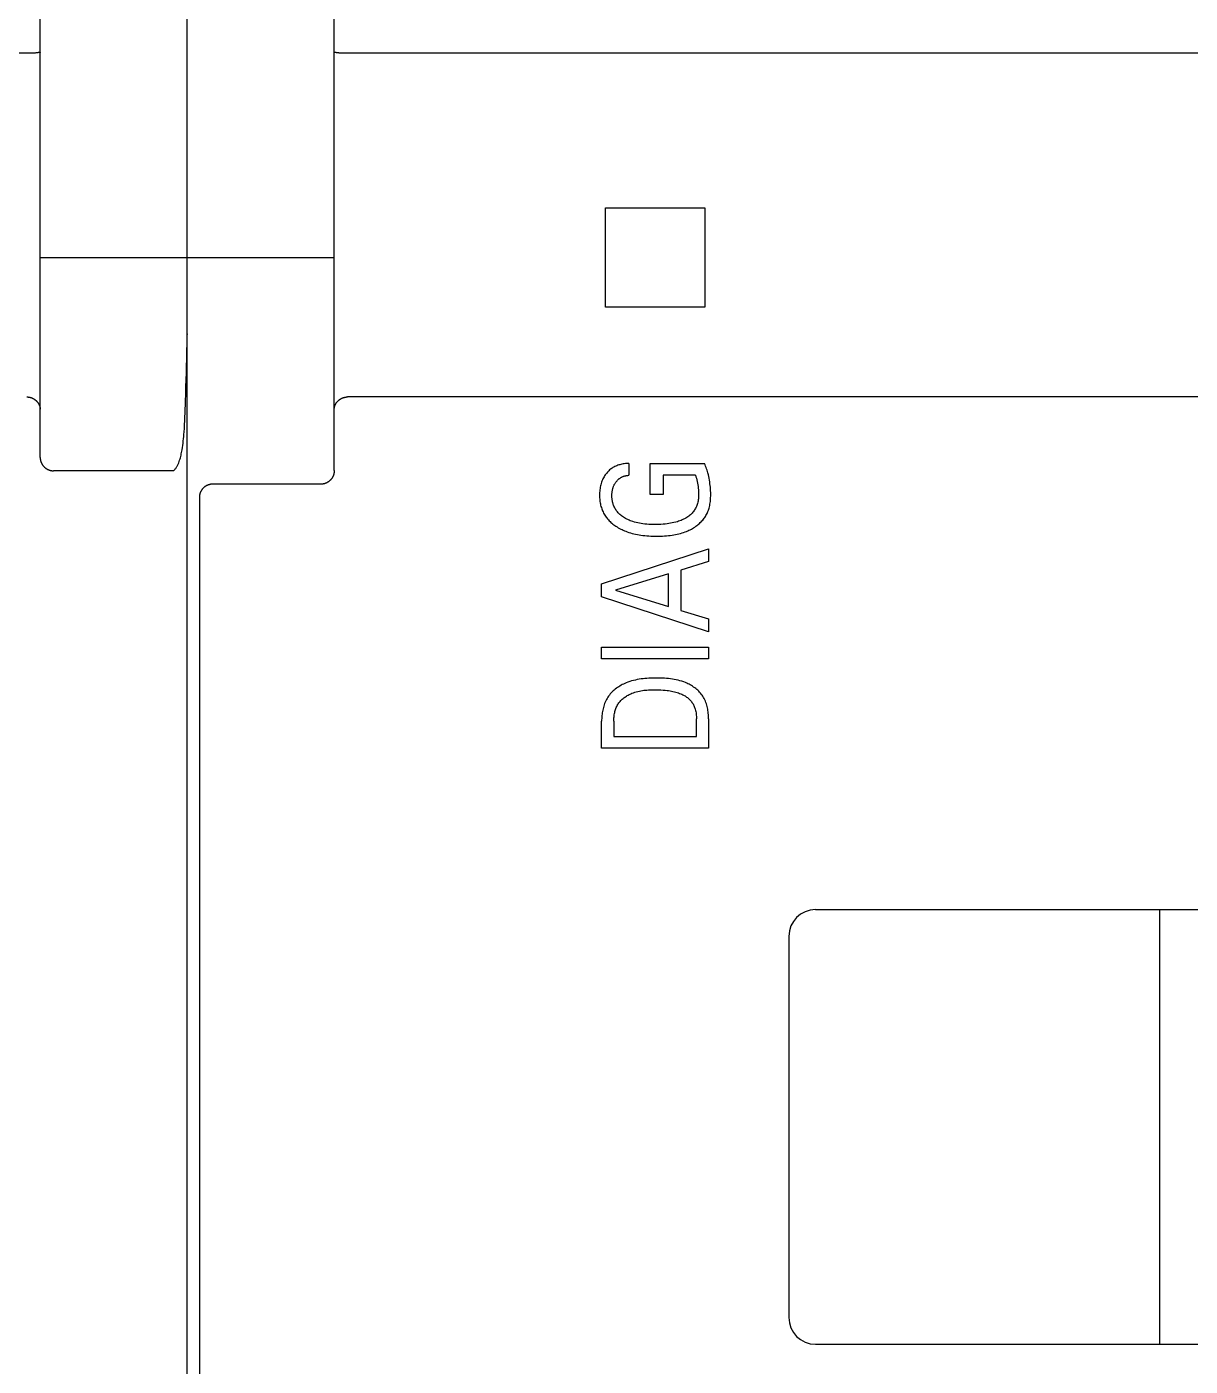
# Model space of a CAD drawing. Extents: x 867151 to 1787449, y -2071112 to -1028603.
# Drawn here: x 871211.05 to 871228.45, y -1032661.01 to -1032640.98 of the extents above; entities that cross this region are included whole.
import ezdxf

# ---------------------------------------------------------------- set-up
doc = ezdxf.new("R2010")
doc.units = 0
doc.header["$LTSCALE"] = 4
doc.header["$MEASUREMENT"] = 0
doc.layers.get('0').update_dxf_attribs({"linetype": 'CONTINUOUS'})
doc.layers.add('20000_FRONT_O', color=7, linetype='CONTINUOUS')

# ---------------------------------------------------------------- blocks, each defined once
blk = doc.blocks.new('CPU')
at = {"layer": '20000_FRONT_O', "color": 7, "linetype": 'Continuous'}
for p, q in [((82836.958, 10993.593), (82836.958, 11092.793)), ((82834.758, 11053.204), (82834.758, 11086.365)), ((82834.571, 11059.249), (82782.058, 11059.248)), ((82834.654, 11059.25), (82834.641, 11059.25)), ((82834.709, 11059.255), (82834.706, 11059.254)), ((82834.721, 11059.257), (82834.709, 11059.255)), ((82834.723, 11059.257), (82834.721, 11059.257)), ((82834.726, 11059.257), (82834.723, 11059.257)), ((82834.728, 11059.258), (82834.726, 11059.257)), ((82834.731, 11059.258), (82834.728, 11059.258)), ((82834.734, 11059.258), (82834.731, 11059.258)), ((82834.736, 11059.259), (82834.734, 11059.258)), ((82834.74, 11059.259), (82834.736, 11059.259)), ((82834.758, 11056.193), (82836.958, 11056.193)), ((82836.951, 11054.692), (82836.957, 11055.009)), ((82836.957, 11055.038), (82836.957, 11055.047)), ((82836.948, 11054.553), (82836.951, 11054.692)), ((82836.943, 11054.371), (82836.946, 11054.468)), ((82836.946, 11054.468), (82836.948, 11054.553)), ((82836.756, 11053.005), (82834.958, 11053.005)), ((82836.756, 11053.005), (82836.758, 11053.009))]:
    blk.add_line(p, q, dxfattribs=at)
for points in [[(82834.641, 11059.25), (82834.609, 11059.249), (82834.596, 11059.249), (82834.583, 11059.249), (82834.571, 11059.249)], [(82834.699, 11059.254), (82834.693, 11059.253), (82834.686, 11059.252), (82834.68, 11059.252), (82834.673, 11059.251), (82834.667, 11059.251), (82834.66, 11059.251), (82834.654, 11059.25)], [(82834.706, 11059.254), (82834.702, 11059.254), (82834.701, 11059.254), (82834.699, 11059.254)], [(82834.745, 11059.26), (82834.743, 11059.259), (82834.74, 11059.259)], [(82834.758, 11059.266), (82834.758, 11059.266), (82834.758, 11059.265), (82834.758, 11059.265), (82834.758, 11059.265), (82834.758, 11059.264), (82834.757, 11059.264), (82834.757, 11059.264), (82834.757, 11059.263), (82834.757, 11059.263), (82834.757, 11059.263), (82834.756, 11059.263), (82834.756, 11059.262), (82834.756, 11059.262), (82834.755, 11059.262), (82834.755, 11059.262), (82834.755, 11059.261), (82834.754, 11059.261), (82834.754, 11059.261), (82834.753, 11059.261), (82834.753, 11059.261), (82834.752, 11059.261), (82834.752, 11059.26), (82834.751, 11059.26), (82834.75, 11059.26), (82834.749, 11059.26), (82834.748, 11059.26), (82834.748, 11059.26), (82834.747, 11059.26), (82834.746, 11059.26), (82834.745, 11059.26)], [(82836.957, 11055.047), (82836.958, 11055.049), (82836.958, 11055.051), (82836.958, 11055.051), (82836.958, 11055.05), (82836.958, 11055.049), (82836.958, 11055.047), (82836.958, 11055.045), (82836.958, 11055.044)], [(82836.957, 11055.009), (82836.957, 11055.03), (82836.957, 11055.038)], [(82836.93, 11053.921), (82836.932, 11053.995), (82836.935, 11054.067), (82836.937, 11054.135), (82836.939, 11054.199), (82836.94, 11054.26), (82836.943, 11054.371)], [(82834.558, 11054.109), (82834.563, 11054.109), (82834.567, 11054.108), (82834.572, 11054.108), (82834.577, 11054.108), (82834.581, 11054.107), (82834.586, 11054.107), (82834.59, 11054.106), (82834.595, 11054.105), (82834.6, 11054.104), (82834.604, 11054.103), (82834.609, 11054.102), (82834.613, 11054.101), (82834.618, 11054.099), (82834.623, 11054.098), (82834.627, 11054.096), (82834.632, 11054.094), (82834.637, 11054.092), (82834.641, 11054.09), (82834.646, 11054.088), (82834.65, 11054.086), (82834.655, 11054.084), (82834.659, 11054.081), (82834.664, 11054.079), (82834.668, 11054.076), (82834.672, 11054.073), (82834.676, 11054.07), (82834.68, 11054.067), (82834.684, 11054.064), (82834.688, 11054.061), (82834.692, 11054.058), (82834.696, 11054.054), (82834.699, 11054.051), (82834.703, 11054.048), (82834.707, 11054.044), (82834.71, 11054.04), (82834.713, 11054.037), (82834.716, 11054.033), (82834.719, 11054.029), (82834.722, 11054.025), (82834.725, 11054.022), (82834.728, 11054.018), (82834.73, 11054.014), (82834.733, 11054.01), (82834.735, 11054.006), (82834.737, 11054.002), (82834.739, 11053.998), (82834.741, 11053.994), (82834.743, 11053.989), (82834.745, 11053.985), (82834.747, 11053.981), (82834.748, 11053.977), (82834.75, 11053.973), (82834.751, 11053.969), (82834.752, 11053.965), (82834.753, 11053.961), (82834.754, 11053.957), (82834.755, 11053.953), (82834.756, 11053.949), (82834.757, 11053.945), (82834.757, 11053.94), (82834.757, 11053.936), (82834.758, 11053.932), (82834.758, 11053.928), (82834.758, 11053.924)], [(82836.758, 11053.009), (82836.766, 11053.016), (82836.773, 11053.024), (82836.78, 11053.031), (82836.787, 11053.04), (82836.793, 11053.048), (82836.798, 11053.057), (82836.804, 11053.066), (82836.809, 11053.075), (82836.814, 11053.084), (82836.819, 11053.094), (82836.823, 11053.104), (82836.827, 11053.114), (82836.831, 11053.123), (82836.839, 11053.142), (82836.845, 11053.162), (82836.851, 11053.181), (82836.857, 11053.2), (82836.862, 11053.219), (82836.866, 11053.239), (82836.87, 11053.258), (82836.874, 11053.278), (82836.878, 11053.298), (82836.881, 11053.317), (82836.887, 11053.35), (82836.891, 11053.384), (82836.896, 11053.417), (82836.9, 11053.45), (82836.903, 11053.484), (82836.906, 11053.517), (82836.909, 11053.551), (82836.912, 11053.584), (82836.916, 11053.64), (82836.919, 11053.696), (82836.923, 11053.752), (82836.925, 11053.809), (82836.928, 11053.865), (82836.93, 11053.921)], [(82834.758, 11053.204), (82834.758, 11053.2), (82834.758, 11053.197), (82834.758, 11053.193), (82834.759, 11053.19), (82834.759, 11053.186), (82834.759, 11053.183), (82834.76, 11053.179), (82834.76, 11053.176), (82834.761, 11053.172), (82834.761, 11053.169), (82834.762, 11053.165), (82834.763, 11053.162), (82834.763, 11053.158), (82834.764, 11053.155), (82834.765, 11053.151), (82834.766, 11053.148), (82834.767, 11053.144), (82834.768, 11053.141), (82834.769, 11053.138), (82834.771, 11053.134), (82834.772, 11053.131), (82834.773, 11053.128), (82834.775, 11053.124), (82834.776, 11053.121), (82834.778, 11053.118), (82834.779, 11053.115), (82834.781, 11053.112), (82834.783, 11053.108), (82834.784, 11053.105), (82834.786, 11053.102), (82834.788, 11053.099), (82834.79, 11053.096), (82834.792, 11053.093), (82834.794, 11053.09), (82834.796, 11053.087), (82834.798, 11053.084), (82834.8, 11053.082), (82834.802, 11053.079), (82834.805, 11053.076), (82834.807, 11053.073), (82834.809, 11053.071), (82834.812, 11053.068), (82834.814, 11053.066), (82834.817, 11053.063)], [(82834.817, 11053.063), (82834.818, 11053.061), (82834.82, 11053.06), (82834.822, 11053.058), (82834.824, 11053.056), (82834.826, 11053.054), (82834.828, 11053.053), (82834.83, 11053.051), (82834.832, 11053.05), (82834.834, 11053.048), (82834.836, 11053.046), (82834.838, 11053.045), (82834.84, 11053.043), (82834.842, 11053.042), (82834.844, 11053.04), (82834.846, 11053.039), (82834.848, 11053.038), (82834.85, 11053.036), (82834.852, 11053.035), (82834.854, 11053.034), (82834.857, 11053.032), (82834.859, 11053.031), (82834.861, 11053.03), (82834.863, 11053.029), (82834.865, 11053.027), (82834.868, 11053.026), (82834.87, 11053.025), (82834.872, 11053.024), (82834.875, 11053.023), (82834.877, 11053.022), (82834.879, 11053.021), (82834.881, 11053.02)], [(82834.881, 11053.02), (82834.884, 11053.019), (82834.886, 11053.018), (82834.889, 11053.017), (82834.891, 11053.016), (82834.893, 11053.015), (82834.896, 11053.015), (82834.898, 11053.014), (82834.901, 11053.013), (82834.903, 11053.012), (82834.905, 11053.012), (82834.908, 11053.011), (82834.91, 11053.01), (82834.913, 11053.01), (82834.915, 11053.009), (82834.918, 11053.009), (82834.92, 11053.008), (82834.923, 11053.008), (82834.925, 11053.007), (82834.928, 11053.007), (82834.93, 11053.007), (82834.933, 11053.006), (82834.935, 11053.006), (82834.938, 11053.006), (82834.94, 11053.005), (82834.943, 11053.005), (82834.945, 11053.005), (82834.948, 11053.005), (82834.95, 11053.005), (82834.953, 11053.005), (82834.955, 11053.005), (82834.958, 11053.005)]]:
    blk.add_lwpolyline(points, dxfattribs=at)
blk = doc.blocks.new('A$C36C17930')
at = {"layer": '20000_FRONT_O', "color": 7, "linetype": 'Continuous'}
for p, q in [((0.001, 0.4), (0.001, 99.6)), ((2.201, 59.815), (2.201, 93.173)), ((2.201, 66.073), (2.201, 66.074)), ((2.201, 66.074), (2.201, 66.074)), ((2.201, 66.074), (2.201, 66.074)), ((2.201, 66.073), (2.201, 66.073)), ((2.201, 66.073), (2.201, 66.073)), ((2.201, 66.072), (2.201, 66.073)), ((2.201, 66.073), (2.201, 66.073)), ((2.201, 66.073), (2.201, 66.073)), ((2.201, 66.072), (2.201, 66.072)), ((2.202, 66.072), (2.201, 66.072)), ((2.202, 66.072), (2.202, 66.072)), ((2.202, 66.072), (2.202, 66.072)), ((2.202, 66.071), (2.202, 66.072)), ((2.202, 66.072), (2.202, 66.072)), ((2.202, 66.071), (2.202, 66.071)), ((2.202, 66.071), (2.202, 66.071)), ((2.202, 66.071), (2.202, 66.071)), ((2.202, 66.071), (2.202, 66.071)), ((2.202, 66.071), (2.202, 66.071)), ((2.203, 66.071), (2.202, 66.071)), ((2.203, 66.07), (2.203, 66.071)), ((2.203, 66.07), (2.203, 66.07)), ((2.203, 66.07), (2.203, 66.07)), ((2.203, 66.07), (2.203, 66.07)), ((2.203, 66.07), (2.203, 66.07)), ((2.204, 66.07), (2.203, 66.07)), ((2.203, 66.07), (2.203, 66.07)), ((2.204, 66.069), (2.204, 66.07)), ((2.204, 66.07), (2.204, 66.07)), ((2.204, 66.07), (2.204, 66.07)), ((2.205, 66.069), (2.204, 66.069)), ((2.204, 66.069), (2.204, 66.069)), ((2.205, 66.069), (2.205, 66.069)), ((2.205, 66.069), (2.205, 66.069)), ((2.205, 66.069), (2.205, 66.069)), ((2.206, 66.069), (2.205, 66.069)), ((2.205, 66.069), (2.205, 66.069)), ((2.207, 66.069), (2.206, 66.069)), ((2.206, 66.069), (2.206, 66.069)), ((2.206, 66.069), (2.206, 66.069)), ((2.206, 66.069), (2.206, 66.069)), ((2.207, 66.068), (2.207, 66.069)), ((2.208, 66.068), (2.207, 66.068)), ((2.209, 66.068), (2.208, 66.068)), ((2.208, 66.068), (2.208, 66.068)), ((2.208, 66.068), (2.208, 66.068)), ((2.21, 66.068), (2.209, 66.068)), ((2.209, 66.068), (2.209, 66.068)), ((2.21, 66.068), (2.21, 66.068)), ((2.211, 66.068), (2.21, 66.068)), ((2.21, 66.068), (2.21, 66.068)), ((2.212, 66.068), (2.211, 66.068)), ((2.211, 66.068), (2.211, 66.068)), ((2.213, 66.068), (2.212, 66.068)), ((2.212, 66.068), (2.212, 66.068)), ((2.219, 66.067), (2.213, 66.068)), ((2.213, 66.068), (2.213, 66.068)), ((2.222, 66.067), (2.219, 66.067)), ((2.224, 66.066), (2.222, 66.067)), ((2.227, 66.066), (2.224, 66.066)), ((2.229, 66.066), (2.227, 66.066)), ((2.231, 66.066), (2.229, 66.066)), ((2.234, 66.065), (2.231, 66.066)), ((2.238, 66.065), (2.234, 66.065)), ((2.253, 66.062), (2.238, 66.065)), ((2.256, 66.062), (2.253, 66.062)), ((2.26, 66.062), (2.256, 66.062)), ((2.264, 66.061), (2.26, 66.062)), ((2.268, 66.061), (2.264, 66.061)), ((2.273, 66.06), (2.268, 66.061)), ((2.277, 66.06), (2.273, 66.06)), ((2.282, 66.059), (2.277, 66.06)), ((2.287, 66.059), (2.282, 66.059)), ((2.291, 66.059), (2.287, 66.059)), ((2.296, 66.059), (2.291, 66.059)), ((2.301, 66.058), (2.296, 66.059)), ((2.306, 66.058), (2.301, 66.058)), ((2.316, 66.058), (2.306, 66.058)), ((2.342, 66.057), (2.316, 66.058)), ((2.359, 66.057), (2.342, 66.057)), ((2.376, 66.057), (2.359, 66.057)), ((2.393, 66.056), (2.376, 66.057)), ((42.601, 66.056), (2.393, 66.056)), ((6.26, 63.25), (6.258, 63.743)), ((6.258, 63.743), (7.744, 63.743)), ((7.744, 63.743), (7.743, 63.25)), ((6.26, 62.75), (6.26, 63.25)), ((7.743, 63.25), (7.743, 62.75)), ((0.001, 63), (2.201, 63)), ((6.258, 62.257), (6.26, 62.75)), ((7.743, 62.75), (7.744, 62.257)), ((7.744, 62.257), (6.258, 62.257)), ((0.001, 61.875), (0.001, 61.901)), ((0.001, 61.849), (0.001, 61.875)), ((0.002, 61.823), (0.001, 61.849)), ((2.306, 60.892), (2.31, 60.895)), ((2.31, 60.895), (2.315, 60.897)), ((2.315, 60.897), (2.319, 60.899)), ((2.319, 60.899), (2.324, 60.901)), ((2.324, 60.901), (2.328, 60.903)), ((2.328, 60.903), (2.333, 60.905)), ((2.333, 60.905), (2.338, 60.906)), ((2.338, 60.906), (2.343, 60.908)), ((2.343, 60.908), (2.347, 60.909)), ((2.347, 60.909), (2.352, 60.91)), ((2.352, 60.91), (2.357, 60.912)), ((2.357, 60.912), (2.362, 60.913)), ((2.362, 60.913), (2.367, 60.913)), ((2.367, 60.913), (2.372, 60.914)), ((2.372, 60.914), (2.377, 60.915)), ((2.377, 60.915), (2.381, 60.916)), ((2.381, 60.916), (2.386, 60.916)), ((2.386, 60.916), (2.391, 60.916)), ((2.391, 60.916), (2.396, 60.916)), ((2.396, 60.916), (2.401, 60.917)), ((42.601, 60.917), (2.401, 60.917)), ((2.201, 60.74), (2.202, 60.744)), ((2.201, 60.736), (2.201, 60.74)), ((2.201, 60.732), (2.201, 60.736)), ((2.202, 60.748), (2.203, 60.752)), ((2.202, 60.744), (2.202, 60.748)), ((2.203, 60.757), (2.204, 60.761)), ((2.203, 60.752), (2.203, 60.757)), ((2.204, 60.761), (2.205, 60.765)), ((2.205, 60.765), (2.206, 60.769)), ((2.206, 60.769), (2.207, 60.773)), ((2.207, 60.773), (2.208, 60.777)), ((2.208, 60.777), (2.209, 60.781)), ((2.209, 60.781), (2.211, 60.785)), ((2.211, 60.785), (2.212, 60.789)), ((2.212, 60.789), (2.214, 60.793)), ((2.214, 60.793), (2.216, 60.798)), ((2.216, 60.798), (2.218, 60.802)), ((2.218, 60.802), (2.22, 60.806)), ((2.22, 60.806), (2.222, 60.81)), ((2.222, 60.81), (2.224, 60.814)), ((2.224, 60.814), (2.227, 60.818)), ((2.227, 60.818), (2.229, 60.822)), ((2.229, 60.822), (2.232, 60.826)), ((2.232, 60.826), (2.235, 60.83)), ((2.235, 60.83), (2.237, 60.834)), ((2.237, 60.834), (2.24, 60.837)), ((2.24, 60.837), (2.243, 60.841)), ((2.243, 60.841), (2.246, 60.845)), ((2.246, 60.845), (2.25, 60.849)), ((2.25, 60.849), (2.253, 60.853)), ((2.253, 60.853), (2.257, 60.856)), ((2.257, 60.856), (2.261, 60.86)), ((2.261, 60.86), (2.264, 60.863)), ((2.264, 60.863), (2.268, 60.867)), ((2.268, 60.867), (2.272, 60.87)), ((2.272, 60.87), (2.276, 60.873)), ((2.276, 60.873), (2.28, 60.876)), ((2.28, 60.876), (2.284, 60.879)), ((2.284, 60.879), (2.288, 60.882)), ((2.288, 60.882), (2.293, 60.885)), ((2.293, 60.885), (2.297, 60.887)), ((2.297, 60.887), (2.301, 60.89)), ((2.301, 60.89), (2.306, 60.892)), ((6.441, 59.894), (6.426, 59.888)), ((6.456, 59.899), (6.441, 59.894)), ((6.471, 59.903), (6.456, 59.899)), ((6.488, 59.908), (6.471, 59.903)), ((6.505, 59.911), (6.488, 59.908)), ((6.523, 59.914), (6.505, 59.911)), ((6.54, 59.917), (6.523, 59.914)), ((6.557, 59.919), (6.54, 59.917)), ((6.575, 59.92), (6.557, 59.919)), ((6.592, 59.92), (6.575, 59.92)), ((6.609, 59.92), (6.592, 59.92)), ((6.609, 59.92), (6.609, 59.745)), ((6.929, 59.459), (6.929, 59.92)), ((6.929, 59.92), (7.739, 59.92)), ((7.748, 59.901), (7.739, 59.92)), ((7.756, 59.881), (7.748, 59.901)), ((2.163, 59.695), (2.16, 59.691)), ((2.165, 59.699), (2.163, 59.695)), ((2.168, 59.703), (2.165, 59.699)), ((2.171, 59.708), (2.168, 59.703)), ((2.173, 59.712), (2.171, 59.708)), ((2.176, 59.716), (2.173, 59.712)), ((2.178, 59.72), (2.176, 59.716)), ((2.18, 59.725), (2.178, 59.72)), ((2.182, 59.729), (2.18, 59.725)), ((2.184, 59.734), (2.182, 59.729)), ((2.186, 59.738), (2.184, 59.734)), ((2.188, 59.743), (2.186, 59.738)), ((2.19, 59.747), (2.188, 59.743)), ((2.191, 59.752), (2.19, 59.747)), ((2.193, 59.757), (2.191, 59.752)), ((2.194, 59.762), (2.193, 59.757)), ((2.195, 59.766), (2.194, 59.762)), ((2.196, 59.771), (2.195, 59.766)), ((2.197, 59.776), (2.196, 59.771)), ((2.198, 59.781), (2.197, 59.776)), ((2.199, 59.786), (2.198, 59.781)), ((2.2, 59.791), (2.199, 59.786)), ((2.201, 59.8), (2.2, 59.796)), ((2.2, 59.796), (2.2, 59.791)), ((2.201, 59.815), (2.201, 59.81)), ((2.201, 59.81), (2.201, 59.805)), ((2.201, 59.805), (2.201, 59.8)), ((6.228, 59.707), (6.22, 59.691)), ((6.237, 59.722), (6.228, 59.707)), ((6.246, 59.738), (6.237, 59.722)), ((6.256, 59.753), (6.246, 59.738)), ((6.267, 59.767), (6.256, 59.753)), ((6.277, 59.779), (6.267, 59.767)), ((6.287, 59.791), (6.277, 59.779)), ((6.297, 59.802), (6.287, 59.791)), ((6.308, 59.813), (6.297, 59.802)), ((6.32, 59.824), (6.308, 59.813)), ((6.332, 59.834), (6.32, 59.824)), ((6.344, 59.843), (6.332, 59.834)), ((6.357, 59.852), (6.344, 59.843)), ((6.37, 59.861), (6.357, 59.852)), ((6.384, 59.868), (6.37, 59.861)), ((6.398, 59.876), (6.384, 59.868)), ((6.412, 59.882), (6.398, 59.876)), ((6.426, 59.888), (6.412, 59.882)), ((6.459, 59.69), (6.465, 59.695)), ((6.465, 59.695), (6.471, 59.699)), ((6.471, 59.699), (6.477, 59.704)), ((6.477, 59.704), (6.483, 59.708)), ((6.483, 59.708), (6.49, 59.711)), ((6.49, 59.711), (6.496, 59.715)), ((6.496, 59.715), (6.503, 59.718)), ((6.503, 59.718), (6.51, 59.722)), ((6.51, 59.722), (6.517, 59.725)), ((6.517, 59.725), (6.523, 59.727)), ((6.523, 59.727), (6.53, 59.73)), ((6.53, 59.73), (6.538, 59.733)), ((6.538, 59.733), (6.546, 59.735)), ((6.546, 59.735), (6.554, 59.737)), ((6.554, 59.737), (6.562, 59.739)), ((6.562, 59.739), (6.569, 59.741)), ((6.569, 59.741), (6.577, 59.742)), ((6.577, 59.742), (6.585, 59.743)), ((6.585, 59.743), (6.593, 59.744)), ((6.593, 59.744), (6.601, 59.745)), ((6.601, 59.745), (6.609, 59.745)), ((7.12, 59.745), (7.12, 59.459)), ((7.604, 59.745), (7.12, 59.745)), ((7.604, 59.745), (7.612, 59.723)), ((7.612, 59.723), (7.619, 59.7)), ((7.619, 59.7), (7.625, 59.677)), ((7.764, 59.861), (7.756, 59.881)), ((7.772, 59.841), (7.764, 59.861)), ((7.779, 59.821), (7.772, 59.841)), ((7.785, 59.801), (7.779, 59.821)), ((7.791, 59.78), (7.785, 59.801)), ((7.798, 59.753), (7.791, 59.78)), ((7.804, 59.727), (7.798, 59.753)), ((7.81, 59.7), (7.804, 59.727)), ((7.814, 59.673), (7.81, 59.7)), ((0.199, 59.492), (0.197, 59.487)), ((0.201, 59.496), (0.199, 59.492)), ((0.203, 59.501), (0.201, 59.496)), ((0.206, 59.505), (0.203, 59.501)), ((0.208, 59.509), (0.206, 59.505)), ((0.211, 59.514), (0.208, 59.509)), ((0.213, 59.518), (0.211, 59.514)), ((0.216, 59.522), (0.213, 59.518)), ((0.219, 59.526), (0.216, 59.522)), ((0.221, 59.53), (0.219, 59.526)), ((0.224, 59.534), (0.221, 59.53)), ((0.227, 59.538), (0.224, 59.534)), ((0.231, 59.542), (0.227, 59.538)), ((0.234, 59.545), (0.231, 59.542)), ((0.237, 59.549), (0.234, 59.545)), ((0.24, 59.552), (0.237, 59.549)), ((0.244, 59.556), (0.24, 59.552)), ((0.247, 59.559), (0.244, 59.556)), ((0.251, 59.563), (0.247, 59.559)), ((0.255, 59.566), (0.251, 59.563)), ((0.259, 59.569), (0.255, 59.566)), ((0.262, 59.572), (0.259, 59.569)), ((0.266, 59.575), (0.262, 59.572)), ((0.27, 59.577), (0.266, 59.575)), ((0.275, 59.58), (0.27, 59.577)), ((0.279, 59.583), (0.275, 59.58)), ((0.283, 59.585), (0.279, 59.583)), ((0.287, 59.588), (0.283, 59.585)), ((0.291, 59.59), (0.287, 59.588)), ((0.296, 59.592), (0.291, 59.59)), ((0.3, 59.594), (0.296, 59.592)), ((0.305, 59.596), (0.3, 59.594)), ((0.309, 59.598), (0.305, 59.596)), ((0.314, 59.6), (0.309, 59.598)), ((0.319, 59.601), (0.314, 59.6)), ((0.323, 59.603), (0.319, 59.601)), ((0.328, 59.604), (0.323, 59.603)), ((0.333, 59.606), (0.328, 59.604)), ((0.338, 59.607), (0.333, 59.606)), ((0.342, 59.608), (0.338, 59.607)), ((0.347, 59.609), (0.342, 59.608)), ((0.352, 59.61), (0.347, 59.609)), ((0.357, 59.61), (0.352, 59.61)), ((0.362, 59.611), (0.357, 59.61)), ((0.367, 59.612), (0.362, 59.611)), ((0.373, 59.612), (0.367, 59.612)), ((0.378, 59.612), (0.373, 59.612)), ((0.383, 59.612), (0.378, 59.612)), ((2.001, 59.612), (0.383, 59.612)), ((2.006, 59.612), (2.001, 59.612)), ((2.011, 59.612), (2.006, 59.612)), ((2.015, 59.613), (2.011, 59.612)), ((2.02, 59.613), (2.015, 59.613)), ((2.025, 59.614), (2.02, 59.613)), ((2.03, 59.614), (2.025, 59.614)), ((2.035, 59.615), (2.03, 59.614)), ((2.039, 59.616), (2.035, 59.615)), ((2.044, 59.617), (2.039, 59.616)), ((2.049, 59.618), (2.044, 59.617)), ((2.053, 59.619), (2.049, 59.618)), ((2.058, 59.62), (2.053, 59.619)), ((2.062, 59.622), (2.058, 59.62)), ((2.067, 59.623), (2.062, 59.622)), ((2.072, 59.625), (2.067, 59.623)), ((2.076, 59.627), (2.072, 59.625)), ((2.081, 59.629), (2.076, 59.627)), ((2.085, 59.631), (2.081, 59.629)), ((2.089, 59.633), (2.085, 59.631)), ((2.094, 59.635), (2.089, 59.633)), ((2.098, 59.637), (2.094, 59.635)), ((2.102, 59.64), (2.098, 59.637)), ((2.106, 59.642), (2.102, 59.64)), ((2.11, 59.645), (2.106, 59.642)), ((2.114, 59.648), (2.11, 59.645)), ((2.118, 59.651), (2.114, 59.648)), ((2.122, 59.654), (2.118, 59.651)), ((2.126, 59.657), (2.122, 59.654)), ((2.13, 59.66), (2.126, 59.657)), ((2.133, 59.663), (2.13, 59.66)), ((2.137, 59.666), (2.133, 59.663)), ((2.14, 59.67), (2.137, 59.666)), ((2.144, 59.673), (2.14, 59.67)), ((2.147, 59.677), (2.144, 59.673)), ((2.15, 59.68), (2.147, 59.677)), ((2.154, 59.684), (2.15, 59.68)), ((2.157, 59.688), (2.154, 59.684)), ((2.16, 59.691), (2.157, 59.688)), ((6.172, 59.508), (6.17, 59.487)), ((6.174, 59.528), (6.172, 59.508)), ((6.177, 59.548), (6.174, 59.528)), ((6.18, 59.568), (6.177, 59.548)), ((6.184, 59.586), (6.18, 59.568)), ((6.188, 59.604), (6.184, 59.586)), ((6.194, 59.622), (6.188, 59.604)), ((6.199, 59.64), (6.194, 59.622)), ((6.206, 59.657), (6.199, 59.64)), ((6.213, 59.675), (6.206, 59.657)), ((6.22, 59.691), (6.213, 59.675)), ((6.357, 59.491), (6.358, 59.5)), ((6.358, 59.5), (6.359, 59.509)), ((6.359, 59.509), (6.361, 59.518)), ((6.361, 59.518), (6.362, 59.526)), ((6.362, 59.526), (6.364, 59.534)), ((6.364, 59.534), (6.366, 59.543)), ((6.366, 59.543), (6.369, 59.551)), ((6.369, 59.551), (6.371, 59.559)), ((6.371, 59.559), (6.374, 59.567)), ((6.374, 59.567), (6.377, 59.575)), ((6.377, 59.575), (6.38, 59.582)), ((6.38, 59.582), (6.383, 59.59)), ((6.383, 59.59), (6.387, 59.597)), ((6.387, 59.597), (6.39, 59.605)), ((6.39, 59.605), (6.394, 59.612)), ((6.394, 59.612), (6.398, 59.619)), ((6.398, 59.619), (6.403, 59.626)), ((6.403, 59.626), (6.407, 59.633)), ((6.407, 59.633), (6.412, 59.64)), ((6.412, 59.64), (6.417, 59.646)), ((6.417, 59.646), (6.421, 59.652)), ((6.421, 59.652), (6.426, 59.658)), ((6.426, 59.658), (6.431, 59.664)), ((6.431, 59.664), (6.436, 59.67)), ((6.436, 59.67), (6.442, 59.675)), ((6.442, 59.675), (6.447, 59.68)), ((6.447, 59.68), (6.453, 59.685)), ((6.453, 59.685), (6.459, 59.69)), ((7.625, 59.677), (7.63, 59.653)), ((7.63, 59.653), (7.635, 59.629)), ((7.635, 59.629), (7.64, 59.604)), ((7.64, 59.604), (7.643, 59.579)), ((7.643, 59.579), (7.646, 59.554)), ((7.646, 59.554), (7.649, 59.527)), ((7.649, 59.527), (7.65, 59.5)), ((7.65, 59.5), (7.651, 59.474)), ((7.819, 59.645), (7.814, 59.673)), ((7.822, 59.618), (7.819, 59.645)), ((7.826, 59.592), (7.822, 59.618)), ((7.828, 59.566), (7.826, 59.592)), ((7.83, 59.539), (7.828, 59.566)), ((7.832, 59.513), (7.83, 59.539)), ((7.833, 59.487), (7.832, 59.513)), ((0.184, 59.432), (0.183, 59.427)), ((0.183, 59.427), (0.183, 59.422)), ((0.183, 59.422), (0.183, 59.418)), ((0.183, 59.418), (0.183, 59.413)), ((0.183, 59.413), (0.185, 56.724)), ((0.185, 59.441), (0.184, 59.436)), ((0.184, 59.436), (0.184, 59.432)), ((0.186, 59.446), (0.185, 59.441)), ((0.187, 59.455), (0.186, 59.45)), ((0.186, 59.45), (0.186, 59.446)), ((0.189, 59.46), (0.187, 59.455)), ((0.19, 59.464), (0.189, 59.46)), ((0.191, 59.469), (0.19, 59.464)), ((0.192, 59.473), (0.191, 59.469)), ((0.194, 59.478), (0.192, 59.473)), ((0.196, 59.482), (0.194, 59.478)), ((0.197, 59.487), (0.196, 59.482)), ((6.17, 59.467), (6.169, 59.447)), ((6.169, 59.447), (6.17, 59.428)), ((6.17, 59.487), (6.17, 59.467)), ((6.17, 59.428), (6.17, 59.409)), ((6.17, 59.409), (6.172, 59.39)), ((6.172, 59.39), (6.173, 59.372)), ((6.173, 59.372), (6.176, 59.353)), ((6.176, 59.353), (6.179, 59.334)), ((6.179, 59.334), (6.182, 59.316)), ((6.182, 59.316), (6.186, 59.297)), ((6.186, 59.297), (6.191, 59.279)), ((6.354, 59.456), (6.355, 59.465)), ((6.354, 59.447), (6.354, 59.456)), ((6.354, 59.438), (6.354, 59.447)), ((6.354, 59.428), (6.354, 59.438)), ((6.355, 59.419), (6.354, 59.428)), ((6.355, 59.474), (6.356, 59.483)), ((6.355, 59.465), (6.355, 59.474)), ((6.355, 59.41), (6.355, 59.419)), ((6.356, 59.4), (6.355, 59.41)), ((6.356, 59.483), (6.357, 59.491)), ((6.357, 59.391), (6.356, 59.4)), ((6.358, 59.382), (6.357, 59.391)), ((6.36, 59.373), (6.358, 59.382)), ((6.361, 59.364), (6.36, 59.373)), ((6.363, 59.355), (6.361, 59.364)), ((6.365, 59.345), (6.363, 59.355)), ((6.367, 59.336), (6.365, 59.345)), ((6.37, 59.328), (6.367, 59.336)), ((6.372, 59.319), (6.37, 59.328)), ((6.375, 59.31), (6.372, 59.319)), ((6.38, 59.296), (6.375, 59.31)), ((6.385, 59.283), (6.38, 59.296)), ((7.12, 59.459), (6.929, 59.459)), ((7.625, 59.293), (7.62, 59.28)), ((7.63, 59.307), (7.625, 59.293)), ((7.635, 59.324), (7.63, 59.307)), ((7.64, 59.341), (7.635, 59.324)), ((7.643, 59.358), (7.64, 59.341)), ((7.646, 59.376), (7.643, 59.358)), ((7.648, 59.394), (7.646, 59.376)), ((7.65, 59.411), (7.648, 59.394)), ((7.651, 59.429), (7.65, 59.411)), ((7.651, 59.474), (7.651, 59.447)), ((7.651, 59.447), (7.651, 59.429)), ((7.814, 59.273), (7.818, 59.292)), ((7.818, 59.292), (7.822, 59.312)), ((7.822, 59.312), (7.825, 59.332)), ((7.825, 59.332), (7.828, 59.353)), ((7.828, 59.353), (7.83, 59.373)), ((7.83, 59.373), (7.831, 59.393)), ((7.831, 59.393), (7.832, 59.414)), ((7.832, 59.414), (7.833, 59.434)), ((7.833, 59.461), (7.833, 59.487)), ((7.833, 59.434), (7.833, 59.461)), ((6.191, 59.279), (6.197, 59.261)), ((6.197, 59.261), (6.202, 59.244)), ((6.202, 59.244), (6.209, 59.228)), ((6.209, 59.228), (6.215, 59.212)), ((6.215, 59.212), (6.223, 59.196)), ((6.223, 59.196), (6.231, 59.18)), ((6.231, 59.18), (6.239, 59.165)), ((6.239, 59.165), (6.248, 59.15)), ((6.248, 59.15), (6.258, 59.135)), ((6.258, 59.135), (6.268, 59.121)), ((6.268, 59.121), (6.278, 59.107)), ((6.278, 59.107), (6.29, 59.092)), ((6.29, 59.092), (6.302, 59.078)), ((6.391, 59.27), (6.385, 59.283)), ((6.398, 59.257), (6.391, 59.27)), ((6.405, 59.244), (6.398, 59.257)), ((6.412, 59.232), (6.405, 59.244)), ((6.42, 59.22), (6.412, 59.232)), ((6.428, 59.209), (6.42, 59.22)), ((6.437, 59.197), (6.428, 59.209)), ((6.449, 59.184), (6.437, 59.197)), ((6.46, 59.172), (6.449, 59.184)), ((6.473, 59.16), (6.46, 59.172)), ((6.486, 59.149), (6.473, 59.16)), ((6.499, 59.138), (6.486, 59.149)), ((6.513, 59.128), (6.499, 59.138)), ((6.527, 59.119), (6.513, 59.128)), ((6.541, 59.109), (6.527, 59.119)), ((6.558, 59.1), (6.541, 59.109)), ((6.576, 59.09), (6.558, 59.1)), ((7.443, 59.096), (7.425, 59.087)), ((7.46, 59.106), (7.443, 59.096)), ((7.475, 59.115), (7.46, 59.106)), ((7.489, 59.124), (7.475, 59.115)), ((7.503, 59.134), (7.489, 59.124)), ((7.517, 59.145), (7.503, 59.134)), ((7.53, 59.156), (7.517, 59.145)), ((7.543, 59.168), (7.53, 59.156)), ((7.555, 59.18), (7.543, 59.168)), ((7.566, 59.193), (7.555, 59.18)), ((7.575, 59.205), (7.566, 59.193)), ((7.584, 59.216), (7.575, 59.205)), ((7.592, 59.228), (7.584, 59.216)), ((7.6, 59.241), (7.592, 59.228)), ((7.607, 59.253), (7.6, 59.241)), ((7.614, 59.266), (7.607, 59.253)), ((7.62, 59.28), (7.614, 59.266)), ((7.724, 59.089), (7.734, 59.102)), ((7.734, 59.102), (7.744, 59.116)), ((7.744, 59.116), (7.753, 59.13)), ((7.753, 59.13), (7.762, 59.145)), ((7.762, 59.145), (7.77, 59.159)), ((7.77, 59.159), (7.778, 59.174)), ((7.778, 59.174), (7.785, 59.19)), ((7.785, 59.19), (7.791, 59.205)), ((7.791, 59.205), (7.798, 59.221)), ((7.798, 59.221), (7.803, 59.237)), ((7.803, 59.237), (7.808, 59.253)), ((7.808, 59.253), (7.814, 59.273)), ((6.302, 59.078), (6.315, 59.065)), ((6.315, 59.065), (6.328, 59.052)), ((6.328, 59.052), (6.341, 59.04)), ((6.341, 59.04), (6.355, 59.027)), ((6.355, 59.027), (6.369, 59.016)), ((6.369, 59.016), (6.384, 59.005)), ((6.384, 59.005), (6.399, 58.994)), ((6.399, 58.994), (6.414, 58.983)), ((6.414, 58.983), (6.432, 58.972)), ((6.432, 58.972), (6.45, 58.961)), ((6.45, 58.961), (6.468, 58.951)), ((6.468, 58.951), (6.487, 58.941)), ((6.487, 58.941), (6.506, 58.932)), ((6.506, 58.932), (6.525, 58.923)), ((6.525, 58.923), (6.544, 58.915)), ((6.544, 58.915), (6.563, 58.907)), ((6.563, 58.907), (6.583, 58.9)), ((6.593, 59.082), (6.576, 59.09)), ((6.583, 58.9), (6.608, 58.891)), ((6.611, 59.074), (6.593, 59.082)), ((6.608, 58.891), (6.633, 58.883)), ((6.629, 59.066), (6.611, 59.074)), ((6.647, 59.059), (6.629, 59.066)), ((6.666, 59.053), (6.647, 59.059)), ((6.691, 59.045), (6.666, 59.053)), ((6.716, 59.039), (6.691, 59.045)), ((6.741, 59.033), (6.716, 59.039)), ((6.766, 59.027), (6.741, 59.033)), ((6.792, 59.023), (6.766, 59.027)), ((6.818, 59.019), (6.792, 59.023)), ((6.847, 59.015), (6.818, 59.019)), ((6.877, 59.013), (6.847, 59.015)), ((6.907, 59.01), (6.877, 59.013)), ((6.936, 59.009), (6.907, 59.01)), ((6.966, 59.008), (6.936, 59.009)), ((6.996, 59.008), (6.966, 59.008)), ((7.027, 59.008), (6.996, 59.008)), ((7.057, 59.009), (7.027, 59.008)), ((7.088, 59.01), (7.057, 59.009)), ((7.119, 59.012), (7.088, 59.01)), ((7.149, 59.015), (7.119, 59.012)), ((7.18, 59.019), (7.149, 59.015)), ((7.206, 59.022), (7.18, 59.019)), ((7.232, 59.027), (7.206, 59.022)), ((7.258, 59.032), (7.232, 59.027)), ((7.283, 59.037), (7.258, 59.032)), ((7.309, 59.044), (7.283, 59.037)), ((7.334, 59.051), (7.309, 59.044)), ((7.353, 59.057), (7.334, 59.051)), ((7.371, 59.064), (7.353, 59.057)), ((7.39, 59.071), (7.371, 59.064)), ((7.408, 59.079), (7.39, 59.071)), ((7.404, 58.883), (7.428, 58.891)), ((7.425, 59.087), (7.408, 59.079)), ((7.428, 58.891), (7.451, 58.899)), ((7.451, 58.899), (7.47, 58.906)), ((7.47, 58.906), (7.488, 58.914)), ((7.488, 58.914), (7.507, 58.922)), ((7.507, 58.922), (7.525, 58.931)), ((7.525, 58.931), (7.543, 58.94)), ((7.543, 58.94), (7.56, 58.95)), ((7.56, 58.95), (7.577, 58.96)), ((7.577, 58.96), (7.594, 58.971)), ((7.594, 58.971), (7.611, 58.982)), ((7.611, 58.982), (7.625, 58.993)), ((7.625, 58.993), (7.638, 59.003)), ((7.638, 59.003), (7.652, 59.014)), ((7.652, 59.014), (7.665, 59.026)), ((7.665, 59.026), (7.677, 59.037)), ((7.677, 59.037), (7.69, 59.05)), ((7.69, 59.05), (7.701, 59.062)), ((7.701, 59.062), (7.713, 59.075)), ((7.713, 59.075), (7.724, 59.089)), ((6.633, 58.883), (6.658, 58.876)), ((6.658, 58.876), (6.684, 58.87)), ((6.684, 58.87), (6.709, 58.864)), ((6.709, 58.864), (6.735, 58.858)), ((6.735, 58.858), (6.761, 58.854)), ((6.761, 58.854), (6.787, 58.849)), ((6.787, 58.849), (6.816, 58.845)), ((6.816, 58.845), (6.846, 58.842)), ((6.846, 58.842), (6.876, 58.839)), ((6.876, 58.839), (6.906, 58.837)), ((6.906, 58.837), (6.936, 58.835)), ((6.936, 58.835), (6.966, 58.834)), ((6.966, 58.834), (6.996, 58.833)), ((6.996, 58.833), (7.026, 58.833)), ((7.026, 58.833), (7.054, 58.833)), ((7.054, 58.833), (7.083, 58.834)), ((7.083, 58.834), (7.112, 58.835)), ((7.112, 58.835), (7.141, 58.837)), ((7.141, 58.837), (7.17, 58.839)), ((7.17, 58.839), (7.199, 58.842)), ((7.199, 58.842), (7.228, 58.845)), ((7.228, 58.845), (7.256, 58.849)), ((7.256, 58.849), (7.281, 58.853)), ((7.281, 58.853), (7.306, 58.858)), ((7.306, 58.858), (7.331, 58.863)), ((7.331, 58.863), (7.355, 58.869)), ((7.355, 58.869), (7.38, 58.876)), ((7.38, 58.876), (7.404, 58.883)), ((6.201, 58.121), (7.801, 58.647)), ((7.801, 58.647), (7.801, 58.456)), ((7.801, 58.456), (7.384, 58.327)), ((7.384, 58.327), (7.384, 57.725)), ((6.201, 57.929), (6.201, 58.121)), ((7.202, 58.272), (6.408, 58.026)), ((7.202, 57.781), (7.202, 58.272)), ((7.801, 57.404), (6.201, 57.929)), ((6.408, 58.026), (7.202, 57.781)), ((7.384, 57.725), (7.801, 57.598)), ((7.801, 57.598), (7.801, 57.404)), ((6.201, 57), (6.201, 57.175)), ((6.201, 57.175), (7.801, 57.175)), ((7.801, 57.175), (7.801, 57)), ((7.801, 57), (6.201, 57)), ((0.185, 56.724), (0.186, 54.034)), ((6.734, 56.689), (6.706, 56.683)), ((6.763, 56.694), (6.734, 56.689)), ((6.791, 56.699), (6.763, 56.694)), ((6.82, 56.702), (6.791, 56.699)), ((6.849, 56.705), (6.82, 56.702)), ((6.878, 56.707), (6.849, 56.705)), ((6.907, 56.709), (6.878, 56.707)), ((6.936, 56.71), (6.907, 56.709)), ((6.966, 56.711), (6.936, 56.71)), ((6.995, 56.712), (6.966, 56.711)), ((7.024, 56.712), (6.995, 56.712)), ((7.054, 56.712), (7.024, 56.712)), ((7.083, 56.711), (7.054, 56.712)), ((7.113, 56.71), (7.083, 56.711)), ((7.142, 56.709), (7.113, 56.71)), ((7.172, 56.707), (7.142, 56.709)), ((7.201, 56.704), (7.172, 56.707)), ((7.23, 56.701), (7.201, 56.704)), ((7.259, 56.697), (7.23, 56.701)), ((7.288, 56.692), (7.259, 56.697)), ((7.316, 56.687), (7.288, 56.692)), ((6.343, 56.49), (6.33, 56.475)), ((6.358, 56.505), (6.343, 56.49)), ((6.373, 56.519), (6.358, 56.505)), ((6.388, 56.533), (6.373, 56.519)), ((6.405, 56.546), (6.388, 56.533)), ((6.421, 56.559), (6.405, 56.546)), ((6.438, 56.571), (6.421, 56.559)), ((6.456, 56.582), (6.438, 56.571)), ((6.474, 56.593), (6.456, 56.582)), ((6.492, 56.604), (6.474, 56.593)), ((6.51, 56.614), (6.492, 56.604)), ((6.529, 56.623), (6.51, 56.614)), ((6.548, 56.632), (6.529, 56.623)), ((6.567, 56.64), (6.548, 56.632)), ((6.594, 56.651), (6.567, 56.64)), ((6.622, 56.66), (6.594, 56.651)), ((6.65, 56.669), (6.622, 56.66)), ((6.677, 56.677), (6.65, 56.669)), ((6.654, 56.485), (6.676, 56.493)), ((6.676, 56.493), (6.698, 56.5)), ((6.706, 56.683), (6.677, 56.677)), ((6.698, 56.5), (6.72, 56.507)), ((6.72, 56.507), (6.742, 56.513)), ((6.742, 56.513), (6.765, 56.518)), ((6.765, 56.518), (6.787, 56.522)), ((6.787, 56.522), (6.81, 56.525)), ((6.81, 56.525), (6.833, 56.529)), ((6.833, 56.529), (6.856, 56.531)), ((6.856, 56.531), (6.879, 56.533)), ((6.879, 56.533), (6.902, 56.534)), ((6.902, 56.534), (6.925, 56.536)), ((6.925, 56.536), (6.948, 56.536)), ((6.948, 56.536), (6.971, 56.537)), ((6.971, 56.537), (6.994, 56.537)), ((6.994, 56.537), (7.025, 56.536)), ((7.025, 56.536), (7.056, 56.536)), ((7.056, 56.536), (7.087, 56.534)), ((7.087, 56.534), (7.119, 56.532)), ((7.119, 56.532), (7.15, 56.53)), ((7.15, 56.53), (7.18, 56.527)), ((7.18, 56.527), (7.202, 56.524)), ((7.202, 56.524), (7.224, 56.52)), ((7.224, 56.52), (7.246, 56.517)), ((7.246, 56.517), (7.268, 56.512)), ((7.268, 56.512), (7.29, 56.507)), ((7.29, 56.507), (7.311, 56.502)), ((7.311, 56.502), (7.332, 56.496)), ((7.345, 56.68), (7.316, 56.687)), ((7.332, 56.496), (7.35, 56.49)), ((7.373, 56.673), (7.345, 56.68)), ((7.35, 56.49), (7.367, 56.484)), ((7.401, 56.664), (7.373, 56.673)), ((7.429, 56.655), (7.401, 56.664)), ((7.456, 56.644), (7.429, 56.655)), ((7.474, 56.636), (7.456, 56.644)), ((7.492, 56.628), (7.474, 56.636)), ((7.51, 56.619), (7.492, 56.628)), ((7.527, 56.61), (7.51, 56.619)), ((7.544, 56.6), (7.527, 56.61)), ((7.561, 56.589), (7.544, 56.6)), ((7.577, 56.578), (7.561, 56.589)), ((7.594, 56.567), (7.577, 56.578)), ((7.609, 56.555), (7.594, 56.567)), ((7.624, 56.542), (7.609, 56.555)), ((7.639, 56.529), (7.624, 56.542)), ((7.653, 56.516), (7.639, 56.529)), ((7.667, 56.502), (7.653, 56.516)), ((7.68, 56.487), (7.667, 56.502)), ((7.692, 56.472), (7.68, 56.487)), ((6.233, 56.294), (6.227, 56.274)), ((6.239, 56.314), (6.233, 56.294)), ((6.246, 56.334), (6.239, 56.314)), ((6.254, 56.353), (6.246, 56.334)), ((6.262, 56.372), (6.254, 56.353)), ((6.272, 56.39), (6.262, 56.372)), ((6.282, 56.408), (6.272, 56.39)), ((6.293, 56.426), (6.282, 56.408)), ((6.304, 56.442), (6.293, 56.426)), ((6.317, 56.459), (6.304, 56.442)), ((6.33, 56.475), (6.317, 56.459)), ((6.42, 56.272), (6.427, 56.287)), ((6.427, 56.287), (6.434, 56.301)), ((6.434, 56.301), (6.442, 56.315)), ((6.442, 56.315), (6.45, 56.328)), ((6.45, 56.328), (6.459, 56.341)), ((6.459, 56.341), (6.468, 56.353)), ((6.468, 56.353), (6.478, 56.364)), ((6.478, 56.364), (6.488, 56.375)), ((6.488, 56.375), (6.499, 56.386)), ((6.499, 56.386), (6.51, 56.397)), ((6.51, 56.397), (6.522, 56.407)), ((6.522, 56.407), (6.534, 56.416)), ((6.534, 56.416), (6.546, 56.425)), ((6.546, 56.425), (6.559, 56.434)), ((6.559, 56.434), (6.572, 56.443)), ((6.572, 56.443), (6.585, 56.451)), ((6.585, 56.451), (6.598, 56.458)), ((6.598, 56.458), (6.612, 56.465)), ((6.612, 56.465), (6.626, 56.472)), ((6.626, 56.472), (6.64, 56.479)), ((6.64, 56.479), (6.654, 56.485)), ((7.367, 56.484), (7.384, 56.478)), ((7.384, 56.478), (7.401, 56.471)), ((7.401, 56.471), (7.418, 56.463)), ((7.418, 56.463), (7.434, 56.454)), ((7.434, 56.454), (7.45, 56.445)), ((7.45, 56.445), (7.462, 56.437)), ((7.462, 56.437), (7.473, 56.429)), ((7.473, 56.429), (7.484, 56.421)), ((7.484, 56.421), (7.495, 56.412)), ((7.495, 56.412), (7.506, 56.402)), ((7.506, 56.402), (7.516, 56.393)), ((7.516, 56.393), (7.526, 56.382)), ((7.526, 56.382), (7.535, 56.372)), ((7.535, 56.372), (7.544, 56.361)), ((7.544, 56.361), (7.552, 56.349)), ((7.552, 56.349), (7.56, 56.337)), ((7.56, 56.337), (7.568, 56.325)), ((7.568, 56.325), (7.574, 56.313)), ((7.574, 56.313), (7.581, 56.3)), ((7.581, 56.3), (7.586, 56.287)), ((7.586, 56.287), (7.592, 56.274)), ((7.704, 56.457), (7.692, 56.472)), ((7.715, 56.441), (7.704, 56.457)), ((7.726, 56.423), (7.715, 56.441)), ((7.736, 56.405), (7.726, 56.423)), ((7.745, 56.387), (7.736, 56.405)), ((7.753, 56.368), (7.745, 56.387)), ((7.761, 56.349), (7.753, 56.368)), ((7.768, 56.329), (7.761, 56.349)), ((7.774, 56.309), (7.768, 56.329)), ((7.779, 56.289), (7.774, 56.309)), ((7.784, 56.268), (7.779, 56.289)), ((6.202, 56.109), (6.201, 56.088)), ((6.201, 56.088), (6.201, 56.068)), ((6.203, 56.13), (6.202, 56.109)), ((6.205, 56.151), (6.203, 56.13)), ((6.207, 56.171), (6.205, 56.151)), ((6.21, 56.192), (6.207, 56.171)), ((6.213, 56.213), (6.21, 56.192)), ((6.217, 56.234), (6.213, 56.213)), ((6.222, 56.254), (6.217, 56.234)), ((6.227, 56.274), (6.222, 56.254)), ((6.383, 56.1), (6.384, 56.116)), ((6.383, 56.084), (6.383, 56.1)), ((6.384, 56.116), (6.386, 56.132)), ((6.386, 56.132), (6.388, 56.148)), ((6.388, 56.148), (6.39, 56.164)), ((6.39, 56.164), (6.393, 56.18)), ((6.393, 56.18), (6.396, 56.196)), ((6.396, 56.196), (6.4, 56.211)), ((6.4, 56.211), (6.404, 56.227)), ((6.404, 56.227), (6.409, 56.242)), ((6.409, 56.242), (6.415, 56.257)), ((6.415, 56.257), (6.42, 56.272)), ((7.592, 56.274), (7.597, 56.26)), ((7.597, 56.26), (7.601, 56.247)), ((7.601, 56.247), (7.606, 56.229)), ((7.606, 56.229), (7.61, 56.211)), ((7.61, 56.211), (7.613, 56.194)), ((7.613, 56.194), (7.615, 56.176)), ((7.615, 56.176), (7.617, 56.157)), ((7.617, 56.157), (7.619, 56.139)), ((7.619, 56.139), (7.619, 56.121)), ((7.619, 56.121), (7.62, 56.103)), ((7.62, 55.837), (7.62, 56.103)), ((7.788, 56.248), (7.784, 56.268)), ((7.792, 56.227), (7.788, 56.248)), ((7.795, 56.206), (7.792, 56.227)), ((7.797, 56.185), (7.795, 56.206)), ((7.799, 56.164), (7.797, 56.185)), ((7.8, 56.144), (7.799, 56.164)), ((7.801, 56.123), (7.8, 56.144)), ((7.801, 56.102), (7.801, 56.123)), ((7.801, 56.102), (7.801, 55.662)), ((6.201, 55.662), (6.201, 56.068)), ((6.383, 56.068), (6.383, 56.084)), ((6.383, 56.068), (6.383, 55.837)), ((6.383, 55.837), (7.62, 55.837)), ((7.801, 55.662), (6.201, 55.662)), ((0.186, 54.034), (0.186, 51.345)), ((9.401, 53.25), (22.601, 53.25)), ((14.551, 46.75), (14.551, 53.25)), ((9.001, 52.85), (9.001, 47.15)), ((0.186, 51.345), (0.186, 48.656)), ((0.186, 48.656), (0.186, 45.966)), ((9.401, 46.75), (22.601, 46.75))]:
    blk.add_line(p, q, dxfattribs=at)
for centre, start, end in [((9.401, 52.85), 90, 180), ((9.401, 47.15), 180, 270)]:
    blk.add_arc(centre, 0.4, start, end, dxfattribs=at)

msp = doc.modelspace()

# ---------------------------------------------------------------- block references
msp.add_blockref('CPU', (788376.488, -1043700.624))
at = {"color": 0, "linetype": 'ByBlock', "ltscale": 25}
msp.add_blockref('A$C36C17930', (871213.445, -1032707.432), dxfattribs=at)

doc.saveas('drawing.dxf')
